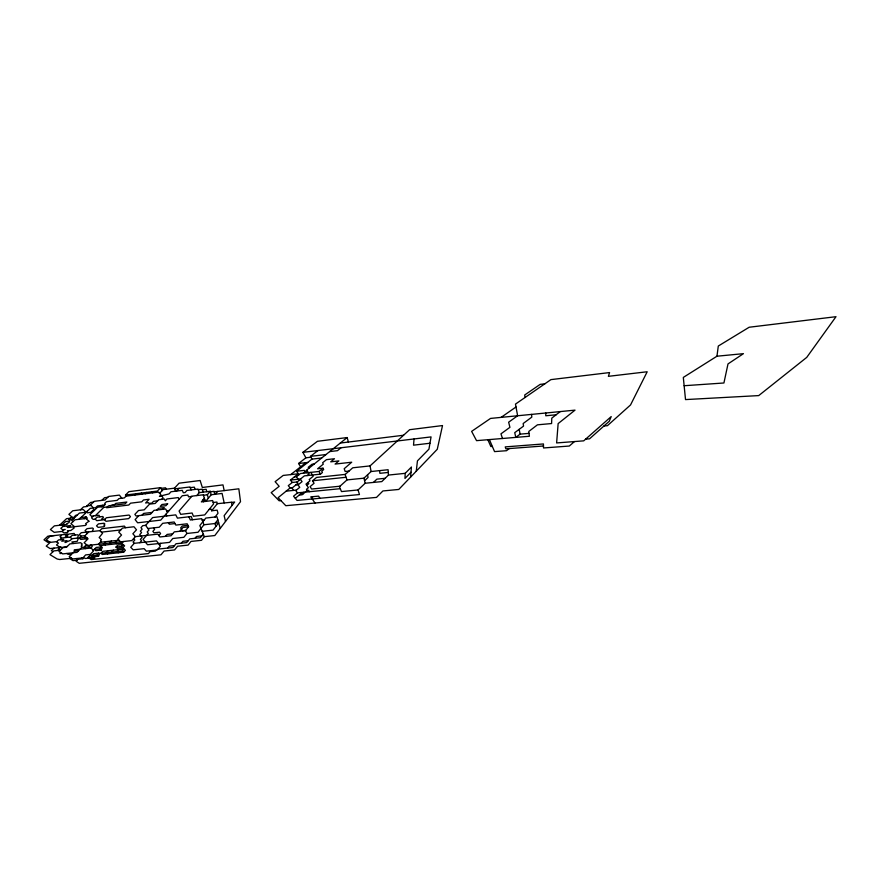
<?xml version="1.0" encoding="UTF-8"?>
<svg xmlns="http://www.w3.org/2000/svg" width="880" height="880" viewBox="0 0 880 880"><rect width="100%" height="100%" fill="white"/><g stroke="black" fill="none" stroke-linecap="round" stroke-linejoin="round"><path stroke-width="1.32" d="M410.608 477.092L411.422 467.005L405.196 473.341L404.976 478.423L411.004 472.219M414.04 438.955L413.523 445.17L429.957 443.245M416.262 471.196L417.45 460.867L428.934 449.163L431.057 436.909L302.863 452.364L305.91 457.798L310.926 457.215M716.958 356.213L718.3 346.038L749.177 327.239L836 316.69L806.74 357.39L758.714 395.593L685.52 399.586L683.309 377.421L716.958 356.213L743.446 353.661L728.002 363.924L723.921 382.987L684.134 385.726M139.799 542.718L141.537 540.749L140.382 539.385L142.12 537.427L139.777 534.578L141.548 532.609L140.371 531.135L142.153 529.166L140.965 527.648L142.758 525.668L145.629 525.349L148.951 530.013L147.202 531.971L148.313 533.434L143.066 539.363L147.543 544.753L169.554 542.377L172.766 538.505L183.832 537.306L186.934 533.478L198.011 532.257L203.962 524.766L214.984 523.523L217.833 519.849M214.159 491.843L238.832 488.807L240.515 501.666L214.841 535.535L204.325 536.668L201.498 540.309L190.993 541.431L188.078 545.105L177.584 546.227L174.57 549.945L164.087 551.045L160.963 554.807L79.266 563.31L76.021 561.176L77.858 559.284L82.896 558.745L83.809 557.81L85.426 558.481L89.199 558.085M203.258 534.039L200.376 537.724L189.695 538.879L186.714 542.597L176.033 543.741L172.953 547.514L157.949 549.109M215.072 517L217.998 513.271L217.151 510.147L211.651 510.785L211.167 509.179L209.165 509.421M195.03 538.296L196.482 536.459L201.828 535.876M211.651 510.785L217.316 503.701L231.506 502.216L232.078 505.373M181.368 543.169L182.875 541.31L188.21 540.727M88.638 531.949L84.656 535.942L88.077 538.78L84.128 542.773L87.527 545.457L131.791 540.595L135.366 536.635L157.872 534.138L159.874 536.976L171.05 535.744L174.295 531.872L185.482 530.629L188.617 526.812L187.176 523.798L175.846 525.085L174.141 521.994L162.69 523.314L159.269 527.219L147.84 528.517M215.314 494.252L217.646 491.414M192.5 519.739L191.213 516.516L177.441 518.133L175.747 514.877L152.647 517.572L145.541 525.437M205.733 501.38L211.211 494.758L222.09 493.427L224.18 502.887M167.618 548.086L169.18 546.194L174.504 545.622M179.883 531.256L183.04 527.439L188.617 526.812M203.577 501.644L204.919 500.027L202.928 500.269M204.369 498.311L201.366 501.908L212.63 500.555L213.587 503.943L204.721 514.921L193.446 516.23L192.093 513.007L180.697 514.338L179.08 511.027L191.906 496.166L203.225 494.78L205.37 501.424M203.379 495.253L207.328 494.769L210.243 491.271L211.211 494.758M156.222 550.121L155.386 551.111L150.095 551.661L148.456 553.575L91.245 559.57L88.143 557.326L89.98 555.401L92.224 555.159M159.478 544.874L160.787 543.323M165.451 536.36L167.09 534.424L172.678 533.808M196.735 495.572L199.254 492.624L210.243 491.271M158.884 535.568L160.567 533.621L159.577 532.169L153.934 532.807L152.878 531.344L154.605 529.375L153.538 527.868M134.277 543.312L130.724 547.283L133.199 549.835L144.144 548.669L146.344 551.166L157.179 550.022L160.435 546.15L156.508 540.892L134.277 543.312L133.045 541.97L134.816 539.99L133.584 538.615M123.64 552.222L125.389 550.286L124.113 549.043L102.685 551.342L100.848 553.289L102.333 554.488L123.64 552.222L122.342 551.001L100.848 553.289M162.668 509.333L164.252 507.573L158.532 508.255L156.926 510.026M122.342 551.001L124.113 549.043M176.616 491.051L179.069 488.345M122.804 547.778L124.586 545.809L123.277 544.511L117.81 545.105L115.995 547.074L117.37 548.361L122.804 547.778L121.484 546.48L115.995 547.074M118.723 549.615L116.93 551.573L118.283 552.794M121.484 546.48L123.277 544.511M174.339 488.345L179.058 483.186L200.134 480.502L202.334 487.476L222.992 484.891L224.169 490.611M161.623 499.367L163.02 497.849L162.063 496.067L159.434 496.386L160.776 494.945M84.953 535.645L81.037 536.085L79.299 534.666L81.268 532.708L99.847 530.673L102.575 533.247L99.143 537.548L101.475 539.638L100.529 540.617L101.299 541.299L98.461 544.258L100.012 545.578L121.946 543.18L123.486 541.508M113.355 550.187L111.551 552.145L112.948 553.366M108.009 550.77L106.194 552.717L107.635 553.927M141.9 515.273L143.616 513.425L152.13 512.413M116.875 540.452L115.027 542.443L116.435 543.785M125.642 527.714L124.388 526.086L101.783 528.693L99.847 530.673M111.353 541.068L109.483 543.048L110.935 544.39M88.143 557.326L98.56 556.226L99.627 553.707L98.879 553.113L93.632 553.674L91.795 555.61L94.864 557.92L89.716 558.459M101.189 550.099L102.289 547.514L101.541 546.876L96.151 547.459L94.27 549.428L95.832 550.682L101.189 550.099L99.671 548.845L94.27 549.428M91.795 555.61L97.053 555.049L98.879 553.113M162.173 490.611L160.611 487.641L157.399 491.062L125.477 495.077L126.247 496.133M105.842 541.673L103.961 543.653L105.468 544.984M99.671 548.845L101.541 546.876M145.398 493.735L146.674 492.404M85.437 548.625L83.776 547.36L89.166 546.766L90.783 545.105M134.739 495.077L136.037 493.746M83.776 547.36L85.701 545.391L87.23 545.226M70.565 557.568L69.674 558.459L72.985 560.626L76.956 560.208M104.456 519.695L106.392 517.748L129.129 515.053L130.438 516.692L128.601 518.628L105.996 521.29L104.456 519.695L96.767 520.674L95.15 519.079L97.097 517.154L102.685 516.494L103.466 517.297L101.541 519.222L104.797 519.354M81.037 536.085L79.068 538.043L80.806 539.429L86.218 538.813L87.076 537.955M78.54 550.814L74.932 550.88L69.201 556.666L72.677 558.954L82.973 557.865L85.624 554.917L90.222 554.422L93.478 551.023L92.697 550.407L93.159 549.923L89.166 546.766M92.257 531.454L93.379 528.77L92.565 528.022L87.032 528.66L85.052 530.618L87.593 532.807L86.724 533.874M79.068 538.043L84.535 537.427L85.404 536.558M125.477 495.077L128.876 491.667L160.611 487.641M77.363 538.087L78.441 535.469L77.572 534.765L72.182 535.381L70.191 537.317L71.995 538.692L77.363 538.087L78.232 538.769L77.154 541.376L71.819 541.97L73.337 543.532M110.286 505.67L114.752 504.449L115.819 503.382L126.83 502.029L125.026 503.855L108.493 505.89L106.623 507.727L128.788 505.021L130.581 503.173L141.757 501.809L143.506 499.972L149.105 499.279L145.629 502.975L148.456 502.623L148.94 503.393L151.822 503.151L153.538 501.303L157.685 500.797M99.825 516.835L99.033 515.24L93.478 515.911L91.531 517.825L93.17 519.409L95.227 519.167M60.819 552.684L59.95 553.553L61.831 553.344M67.287 546.447L61.534 547.547L60.665 546.953L58.245 549.329L60.027 550.506M74.899 535.062L74.151 533.445L68.794 534.061L66.803 535.986L68.629 537.372L70.345 537.174M71.995 538.692L70.224 540.441L65.021 542.542L66.968 540.639L61.765 541.222L63.712 539.341L58.542 539.924L56.584 541.805L58.443 543.092L56.496 544.973L60.159 547.448M95.337 515.691L103.774 507.397L107.415 506.946M93.313 516.065L91.542 516.285L89.892 514.679L97.57 507.232L103.015 506.561L105.358 504.262L104.654 503.459L106.48 501.688L117.183 500.357L118.954 498.586L124.322 497.915L126.071 496.155L158.576 492.085L159.984 493.471M388.465 475.068L381.81 481.591L365.156 483.252L358.061 489.962L341.495 491.568L339.405 486.739L347.017 479.908L363.946 478.17L371.074 471.526L388.102 469.722L388.465 475.068L405.196 473.341M101.266 506.77L102.817 505.252M53.977 548.13L51.37 550.66L52.998 551.683M84.282 518.683L86.086 516.934L87.34 518.111L86.141 518.639M101.783 500.39L104.566 497.695L107.789 497.299M373.45 482.427L376.86 479.149L385.165 478.302M78.848 519.332L80.663 517.583L86.086 516.934M81.004 517.539L85.503 513.227L84.678 512.435L79.398 513.073L71.676 520.421L73.051 521.598M61.116 537.449L60.489 538.054L61.391 538.714L60.511 539.704M84.832 512.589L87.23 511.28M62.051 524.964L65.67 521.554L69.542 521.092L68.992 522.588L66.814 523.666L67.034 524.436L54.373 525.866L50.402 529.562L54.219 532.334L62.194 531.421L64.097 529.595M80.41 509.828L83.49 506.913L87.395 506.429L86.922 505.945L90.596 502.447L93.511 502.084M56.771 541.629L50.182 542.366L46.244 546.117L50.072 548.559L61.226 547.338M54.23 535.579L47.883 536.173L44 539.814L47.806 542.322L49.786 542.102M69.355 521.114L70.081 520.421L69.003 519.497L71.786 516.868M64.801 524.7L60.819 528.341L63.36 530.299M59.521 525.261L66.55 518.661L70.367 518.21M364.562 480.755L368.093 477.444L367.543 474.815M347.017 479.908L345.081 474.551L352.748 467.797L370.062 465.905L409.64 429.693L442.519 425.557L437.272 449.273L398.761 489.456L382.921 490.952L376.519 497.398L285.802 505.703L278.113 497.684L290.125 487.938L292.468 487.696M311.509 497.937L312.983 496.661M574.475 441.562L569.305 446.039L543.532 447.964L543.433 443.949L505.241 446.897L505.879 448.833L543.488 445.984M309.199 491.733L308.748 490.325L307.23 490.468L302.137 494.78L299.211 495.066M295.317 498.344L301.136 493.449L300.498 492.58M303.809 492.261L302.214 493.603L302.72 494.285M340.241 488.686L297.517 492.877L293.546 496.199L297.033 500.423L359.458 494.549L358.061 489.962M306.823 485.331L308.792 483.681L308 482.46M339.999 486.211L311.63 489.038L310.079 486.64L314.061 483.285L312.543 480.766L316.547 477.433L345.268 474.397M297.517 492.877L295.768 490.611L299.761 487.311L298.034 484.935L302.049 481.646L300.344 479.149L304.37 475.871L320.474 474.144L322.41 472.527L321.739 471.185L323.686 469.568L323.015 468.204L317.603 468.798L323.29 464.145L322.63 462.759L326.436 459.657L334.455 458.733L330.704 461.835L338.855 460.911L335.093 464.079L351.714 462.209L344.201 468.721L345.18 471.493L349.019 471.086M294.404 476.894L296.494 476.674L300.432 473.528L319.066 471.46L323.015 468.204M341.044 447.766L337.48 450.67L329.67 451.594M307.12 475.585L309.111 473.957L306.735 469.997L347.16 437.558L348.403 442.046M300.454 479.314L297.055 482.064L297.924 483.263L291.984 488.103L293.777 490.38M307.219 470.8L306.339 471.504L307.12 472.791M303.259 473.22L306.911 470.283M297.198 481.954L292.237 482.471L288.288 485.65L290.125 487.938M292.237 482.471L290.422 480.062L298.309 473.781L283.195 475.431L275.132 481.679L279.169 486.321L271.194 492.635L279.136 500.786L280.918 500.61M290.719 474.606L305.932 462.66M298.936 474.716L296.604 471.229L311.938 459.129L321.684 457.996M311.938 459.129L310.486 456.368L317.944 450.549M300.641 466.807L298.573 463.496L305.91 457.798M560.252 411.587L551.782 418.143L551.595 423.544L537.438 424.831L528.792 431.453L529.386 436.26L476.553 440.649L471.625 431.376L490.545 418.418L575.025 410.135L558.14 423.588L556.622 442.937L583.715 440.847L611.204 416.581L609.268 421.267L589.534 438.823L585.662 439.131M509.267 448.58L506.495 450.714L494.56 451.605L489.401 439.582M302.863 452.364L317.449 441.298L347.16 437.558M529.034 433.378L520.102 434.137L515.812 437.382L514.734 432.663L523.556 426.085L523.149 423.533L531.817 417.109L531.564 414.392M501.116 417.373L516.01 406.989M161.007 488.378L165.561 487.806L166.265 489.192M174.592 488.906L190.014 486.959L191.125 489.918M190.278 487.652L194.326 487.146L195.129 489.423M158.928 492.734L160.358 492.558M198.253 489.676L202.202 489.192L203.137 492.151M202.389 489.775L206.151 489.313L206.855 491.689M86.922 505.945L91.036 505.428M340.329 443.036L403.579 435.248M210.386 491.799L214.038 491.348L214.808 494.318M104.566 505.043L97.471 505.912L95.601 507.716L90.255 508.376L86.46 512.017L87.285 512.82L90.772 512.391L93.731 509.531L94.457 510.246M191.664 496.441L188.551 496.826L187.847 495.066L182.259 495.748L160.699 520.135L137.632 522.808L135.124 519.585L138.809 515.636L150.447 514.261L154 510.367L165.649 508.981L167.552 512.38M77.275 515.097L75.856 515.262L73.953 517.066L74.602 517.638M69.003 519.497L73.315 518.859M213.18 502.502L216.898 502.062L217.316 503.701M231.539 502.392L234.652 502.029L224.136 515.691L225.511 521.455M166.661 510.785L169.235 510.477M544.83 383.823L540.199 384.362L524.711 394.988L525.019 397.518M310.486 456.368L325.996 454.542M138.732 515.713L136.125 516.021L134.871 514.371L138.512 510.51L144.232 509.828L149.545 504.141L155.232 503.448L158.675 499.73L164.351 499.037L165.308 500.808L166.969 498.971L178.255 497.585L179.069 499.356M62.788 526.482L70.631 525.569L69.663 526.493L67.034 526.801L67.903 527.494L72.908 526.911L74.173 527.967L70.873 530.464L67.419 530.871L68.321 531.575L67.375 532.488L63.965 532.884L62.128 531.476M62.656 529.76L65.252 529.463M298.573 463.496L307.736 462.451M314.259 463.969L312.081 464.211L308.264 467.269L308.858 468.292M202.235 520.157L204.336 519.915M175.01 523.556L169.323 524.205L168.41 522.654M101.42 532.147L120.747 529.947M187.902 525.316L182.281 525.954L180.686 527.868L182.237 530.783L185.68 530.398M215.248 523.182L218.669 522.797L213.048 530.112L202.158 531.311M296.604 471.229L304.381 470.371L305.184 471.669M100.364 542.278L118.987 540.221M59.697 550.275L53.779 550.924L49.973 554.631L57.178 559.02L59.741 559.515L71.61 558.261M290.422 480.062L300.52 478.995M388.289 472.439L379.885 473.319L379.555 470.635M312.543 480.766L346.071 477.279M295.955 484.858L298.43 484.605M286.187 491.139L296.362 490.116M556.138 414.777L545.776 415.767L545.765 413.006M603.966 425.975L607.431 425.678L630.542 404.943L647.196 371.756L608.388 376.332L609.576 372.57L550.913 379.621L515.482 404.107L517.627 415.756L508.64 422.202L509.927 427.317L500.962 433.851L502.48 438.493M492.338 446.424L490.853 446.534L487.839 439.714M50.182 542.366L46.31 539.781L50.292 536.03L60.599 534.853L61.336 535.403M66.814 553.465L68.123 554.334L69.993 554.136L70.631 555.214M76.747 558.525L77.858 559.284M81.818 557.986L82.896 558.745M74.932 550.88L74.074 550.275L74.525 549.813L90.783 548.042L92.202 546.579L91.366 545.039M97.053 555.049L98.56 556.226M84.535 537.427L86.218 538.813M73.667 518.518L68.904 514.349L72.743 510.763L83.182 509.487L85.613 511.841M121.946 543.18L117.799 539.044L121.539 535.029L118.734 532.081L122.518 528.077L133.98 526.757L136.488 529.804L132.869 533.764L135.366 536.635M93.489 507.98L90.541 504.911L94.303 501.325L105.017 499.983L108.669 496.441L119.405 495.099L121.792 498.234M103.015 506.561L103.774 507.397M296.428 476.729L299.024 480.469M315.04 503.03L310.761 496.87L318.593 496.122L319.935 498.267M307.23 490.468L306.449 489.324L308.396 487.685L306.009 484.11L309.98 480.821L309.199 479.567L313.137 476.311L310.838 472.362M141.35 493.075L142.032 494.164M152.02 491.733L152.658 492.833M165.858 514.305L166.793 515.922M319.066 471.46L320.474 474.144M185.482 530.629L186.934 533.478M175.637 491.172L174.262 488.191L163.13 489.588L159.808 493.152L161.26 495.825L169.037 493.911L171.006 491.755L182.303 490.347L183.326 492.756L185.086 492.547L186.945 490.446L198.044 489.06L199.254 492.624M188.914 516.813L190.333 519.992L201.674 518.683L203.962 524.766M204.325 536.668L199.826 525.547L205.821 518.067L216.975 516.78L220.242 528.407M202.873 500.104L203.39 501.666M214.984 523.523L215.875 526.427M207.328 494.769L208.351 498.212M363.946 478.17L365.156 483.252M519.189 429.341L520.102 434.137M370.062 465.905L371.074 471.526M167.629 503.811L165.946 505.692L160.248 506.374L161.942 504.504L167.629 503.811M104.654 525.756L103.697 526.735L98.12 527.373L96.514 525.844L98.461 523.886L104.082 523.237L104.852 524.007L103.895 524.986L104.654 525.756M82.027 547.261L77.011 552.365L62.689 553.905L59.004 551.507L62.942 547.635L66.484 547.25L69.861 543.917L80.575 542.718L82.269 544.038L81.301 545.006L82.148 545.655L81.191 546.623L82.027 547.261M88.913 521.235L85.58 523.71L86.427 524.469L85.448 525.426L74.547 526.702L70.895 523.655L74.943 519.794L85.976 518.485L88.913 521.235M67.265 534.16L65.296 536.063L67.111 537.416L61.886 538.01L60.027 536.657L62.007 534.765L67.265 534.16"/></g></svg>
